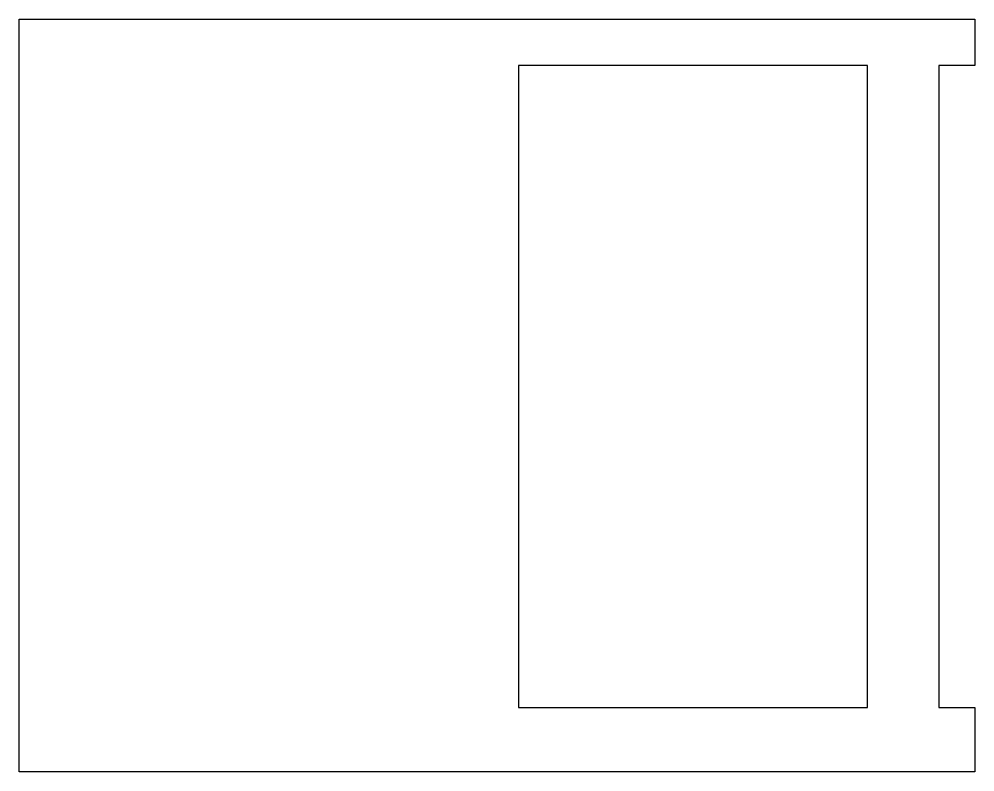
# Model space of a CAD drawing. Header units: millimetres. Extents: x 315 to 583, y -225 to -14.
import ezdxf

# ---------------------------------------------------------------- set-up
doc = ezdxf.new("R2010")
doc.units = ezdxf.units.MM
doc.layers.get('0').update_dxf_attribs({"linetype": 'CONTINUOUS'})

msp = doc.modelspace()

# ---------------------------------------------------------------- linework, layer by layer
for points in [[(583, -14), (583, -27), (572.93, -27), (572.93, -207), (583, -207), (583, -225), (315, -225), (315, -14)], [(455, -27), (455, -207), (552.93, -207), (552.93, -27)]]:
    msp.add_lwpolyline(points, close=True)

doc.saveas('drawing.dxf')
